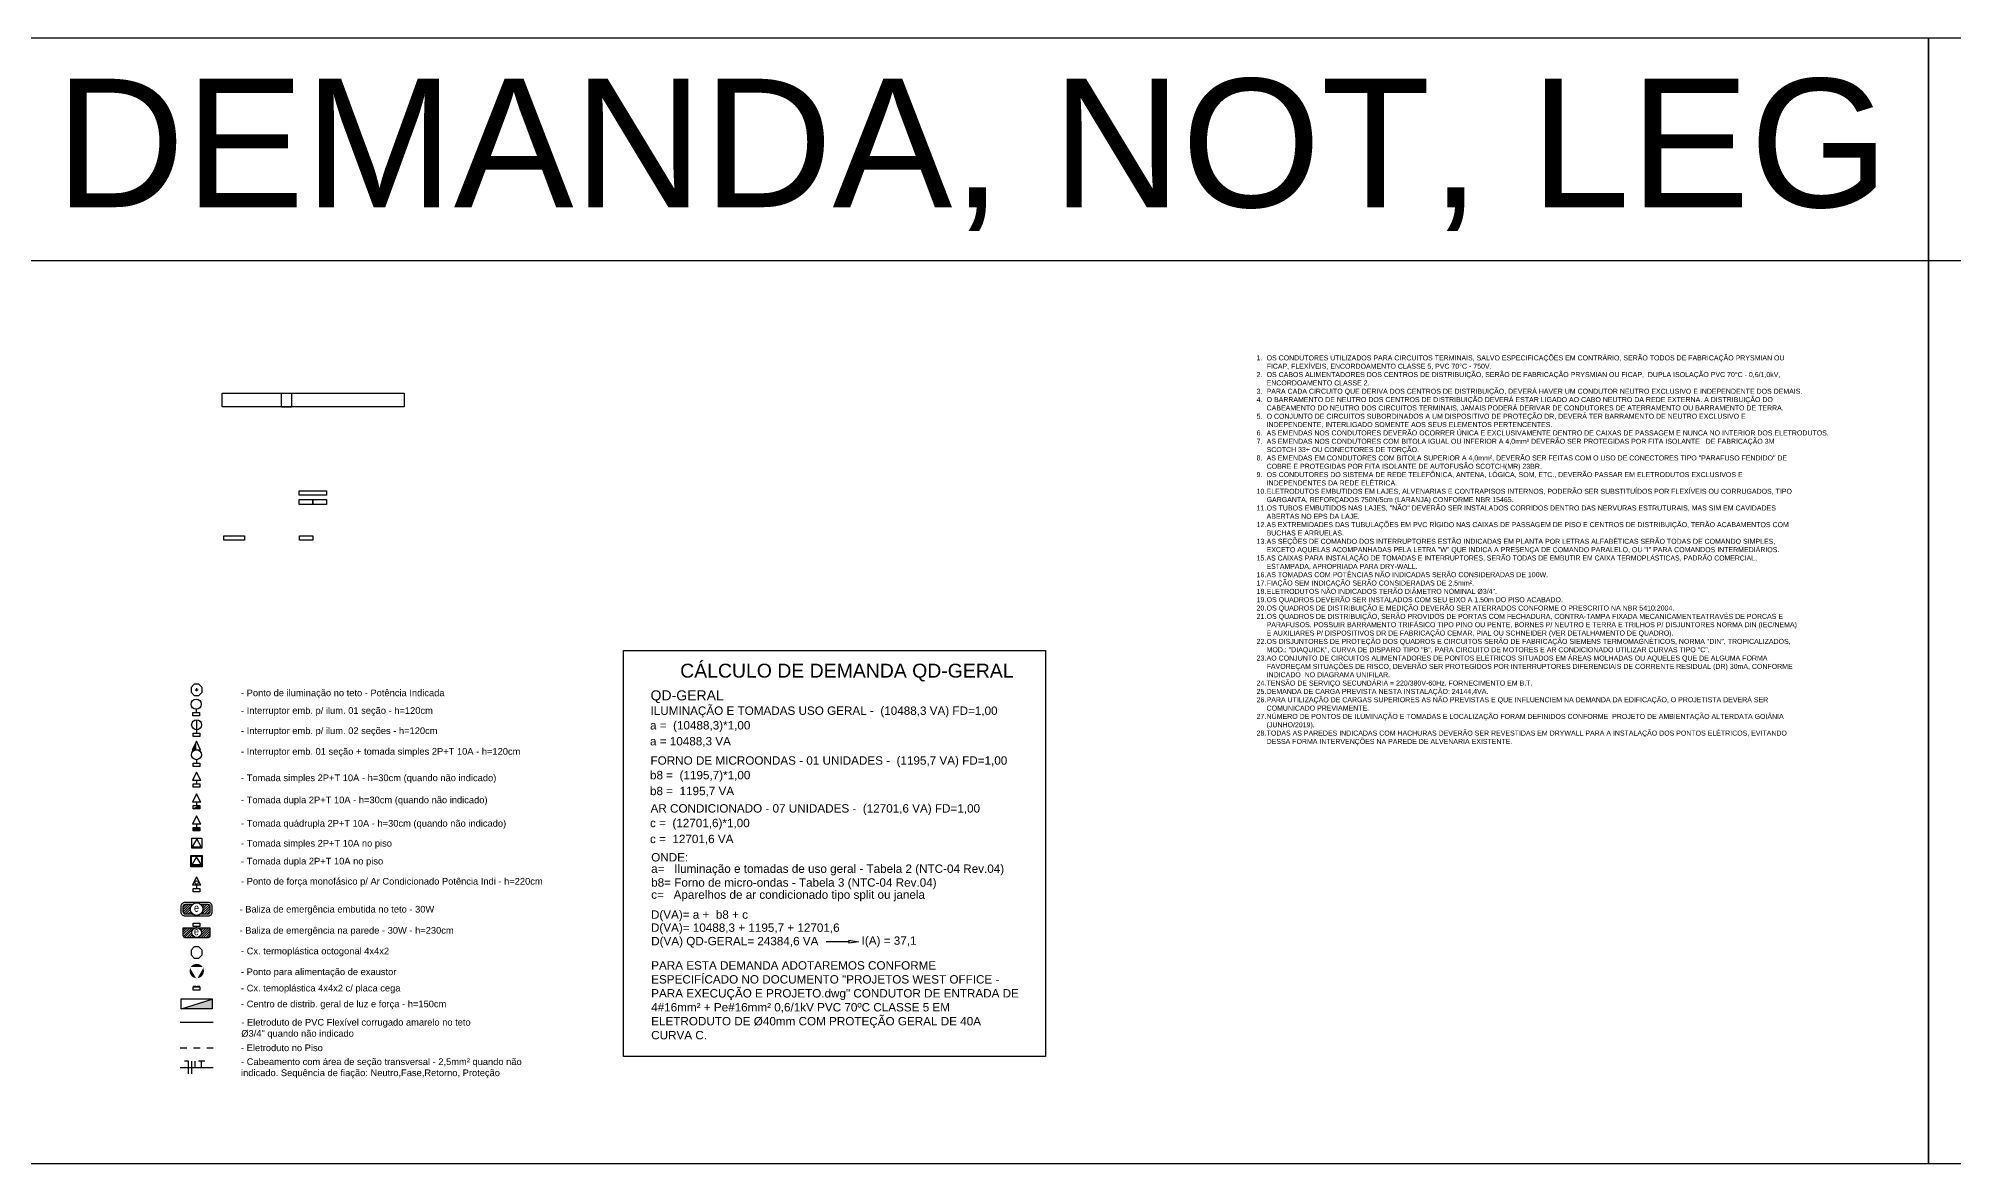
# Model space of a CAD drawing. Header units: millimetres. Extents: x 165 to 269, y 52 to 121.
# Drawn here: x 211.35 to 240.07, y 51.91 to 68.79 of the extents above; entities that cross this region are included whole.
import ezdxf
from ezdxf.enums import TextEntityAlignment as Align

# ---------------------------------------------------------------- set-up
doc = ezdxf.new("R2010")
doc.units = ezdxf.units.MM
for name, pattern in [('CONTINU', [0]), ('ELETRODUTO_PISO', [0.55, 0.4, -0.15]), ('ELETRODUTO_TETO', [1000, 1000, 0]), ('HIDDEN', [9.525, 6.35, -3.175])]:
    doc.linetypes.add(name, pattern=pattern)
for name, color, linetype in [('CAIXAS', 1, 'Continuous'), ('COMPONENTES', 10, 'Continuous'), ('ELETRODUTO_PISO', 86, 'HIDDEN'), ('ELETRODUTO_TETO', 2, 'Continuous'), ('FAM ARQUITETURA', 253, 'Continuous'), ('FIACAO', 1, 'Continuous'), ('INTERRUPTORES', 86, 'Continuous'), ('Layer1', 1, 'Continuous'), ('LEGENDA_TEXTO', 5, 'Continuous'), ('LINHA_DE_CHAMADA', 1, 'Continuous'), ('LUMINÁRIAS', 86, 'Continuous'), ('TEXTO', 7, 'Continuous'), ('TOMADAS ABNT', 10, 'Continuous')]:
    doc.layers.add(name, color=color, linetype=linetype)
doc.styles.add('FAM-ARIAL', font='arial.ttf')
doc.styles.add('Raag-arial', font='arial.ttf')
doc.styles.get("Standard").update_dxf_attribs({"font": 'arial.ttf'})

# ---------------------------------------------------------------- blocks, each defined once
blk = doc.blocks.new('*U29', base_point=(608.67, 153.293))
for p, q in [((608.67, 153.483), (608.544, 153.483)), ((608.67, 153.103), (608.67, 153.483))]:
    blk.add_line(p, q)
blk = doc.blocks.new('*U30', base_point=(576.818, 148.746))
blk.add_line((576.818, 148.556), (576.818, 148.936))
blk = doc.blocks.new('*U31', base_point=(665.55, 144.199))
blk.add_line((665.55, 144.199), (665.55, 144.389))
blk = doc.blocks.new('*U32', base_point=(635.972, 148.746))
at = {"linetype": 'Continuous'}
for p, q in [((636.064, 148.936), (635.881, 148.936)), ((635.972, 148.746), (635.972, 148.936))]:
    blk.add_line(p, q, dxfattribs=at)
blk = doc.blocks.new('*U33', base_point=(83.536, 28.929))
at = {"xscale": 0.5, "yscale": 0.5, "zscale": 0.5}
for name, p in [('*U29', (83.415, 28.929)), ('*U30', (83.465, 28.929)), ('*U31', (83.515, 28.929)), ('*U32', (83.611, 28.929))]:
    blk.add_blockref(name, p, dxfattribs=at)
blk = doc.blocks.new('Caixa octogonal 4x4x2 - Iluminação')
at = {"layer": 'LUMINÁRIAS'}
blk.add_lwpolyline([(-0.084, 0.035), (-0.084, -0.035), (-0.035, -0.084), (0.035, -0.084), (0.084, -0.035), (0.084, 0.035), (0.035, 0.084), (-0.035, 0.084)], close=True, dxfattribs=at)
for points in [[(-0.022, 0), (0.022, 0)], [(0, 0.022), (0, -0.022)]]:
    blk.add_lwpolyline(points, dxfattribs=at)
blk = doc.blocks.new('Interruptor simples 01 seção - h 120cm')
at = {"layer": 'INTERRUPTORES'}
blk.add_line((0, 0.05), (0, 0), dxfattribs=at)
blk.add_lwpolyline([(-0.05, 0), (0.05, 0), (0.05, -0.05), (-0.05, -0.05)], close=True, dxfattribs=at)
blk.add_circle((0, 0.125), 0.075, dxfattribs=at)
blk = doc.blocks.new('Interruptor simples 02 seções - h 120')
at = {"layer": 'INTERRUPTORES'}
for p, q in [((0, 0.175), (0, 0.025)), ((0, 0.025), (0, -0.025))]:
    blk.add_line(p, q, dxfattribs=at)
blk.add_lwpolyline([(-0.05, -0.025), (0.05, -0.025), (0.05, -0.075), (-0.05, -0.075)], close=True, dxfattribs=at)
blk.add_circle((0, 0.1), 0.075, dxfattribs=at)
blk = doc.blocks.new('Interruptor emb 01 seção e tomada simples 2P T - 10A')
at = {"layer": 'TOMADAS ABNT'}
blk.add_hatch(color=256, dxfattribs=at).paths.add_polyline_path([(-0.064, 0.175), (0, 0.175), (0, 0.303)])
at = {"layer": 'INTERRUPTORES'}
blk.add_line((0, 0.025), (0, -0.025), dxfattribs=at)
blk.add_lwpolyline([(-0.05, -0.025), (0.05, -0.025), (0.05, -0.075), (-0.05, -0.075)], close=True, dxfattribs=at)
blk.add_circle((0, 0.1), 0.075, dxfattribs=at)
at = {"layer": 'TOMADAS ABNT'}
for p, q in [((0, 0.303), (-0.064, 0.175)), ((0.064, 0.175), (0, 0.303)), ((-0.064, 0.175), (0.064, 0.175))]:
    blk.add_line(p, q, dxfattribs=at)
blk = doc.blocks.new('Tomada simples 10A - h 30cm')
at = {"layer": 'TOMADAS ABNT'}
for p, q in [((0, 0.178), (-0.064, 0.05)), ((0.064, 0.05), (-0.064, 0.05)), ((0.064, 0.05), (0, 0.178)), ((0, 0.05), (0, 0))]:
    blk.add_line(p, q, dxfattribs=at)
blk.add_lwpolyline([(-0.05, 0), (0.05, 0), (0.05, -0.05), (-0.05, -0.05)], close=True, dxfattribs=at)
blk = doc.blocks.new('Tomada dupla 10A - h 30cm')
at = {"layer": 'TOMADAS ABNT'}
blk.add_hatch(color=256, dxfattribs=at).paths.add_polyline_path([(0.05, -0.05), (0.05, 0), (-0.05, -0.05)])
for p, q in [((0, 0.178), (-0.064, 0.05)), ((0.064, 0.05), (-0.064, 0.05)), ((-0.05, -0.05), (0.05, 0)), ((0.064, 0.05), (0, 0.178)), ((0, 0.05), (0, 0))]:
    blk.add_line(p, q, dxfattribs=at)
blk.add_lwpolyline([(-0.05, 0), (0.05, 0), (0.05, -0.05), (-0.05, -0.05)], close=True, dxfattribs=at)
blk = doc.blocks.new('Tomada quadrupla 10A - h 30cm')
at = {"layer": 'TOMADAS ABNT'}
blk.add_hatch(color=256, dxfattribs=at).paths.add_polyline_path([(0.05, 0), (-0.05, 0), (-0.05, -0.05), (0.05, -0.05)])
for p, q in [((0, 0.178), (-0.064, 0.05)), ((0.064, 0.05), (-0.064, 0.05)), ((0.064, 0.05), (0, 0.178)), ((0, 0.05), (0, 0))]:
    blk.add_line(p, q, dxfattribs=at)
blk.add_lwpolyline([(-0.05, 0), (0.05, 0), (0.05, -0.05), (-0.05, -0.05)], close=True, dxfattribs=at)
blk = doc.blocks.new('Tomada simples no piso 10A - h 30cm')
at = {"layer": 'TOMADAS ABNT'}
for p, q in [((-0.075, -0.061), (-0.075, 0.089)), ((-0.075, 0.089), (0.075, 0.089)), ((0.075, 0.089), (0.075, -0.061)), ((0.075, -0.061), (-0.075, -0.061))]:
    blk.add_line(p, q, dxfattribs=at)
blk.add_lwpolyline([(0, 0.079), (-0.068, -0.039), (0.068, -0.039)], close=True, dxfattribs=at)
blk = doc.blocks.new('Tomada dupla 10A no piso')
at = {"layer": 'TOMADAS ABNT'}
for points in [[(-0.085, 0.085), (0.085, 0.085), (0.085, -0.085), (-0.085, -0.085)], [(-0.075, 0.075), (0.075, 0.075), (0.075, -0.075), (-0.075, -0.075)], [(0, 0.065), (-0.068, -0.053), (0.069, -0.053)]]:
    blk.add_lwpolyline(points, close=True, dxfattribs=at)
blk = doc.blocks.new('Ponto de força monofásico para AC - h 220cm')
at = {"layer": 'TOMADAS ABNT'}
for p, q in [((0, 0.178), (-0.064, 0.05)), ((0.064, 0.05), (-0.064, 0.05)), ((0.064, 0.05), (0, 0.178)), ((0, 0.05), (0, 0))]:
    blk.add_line(p, q, dxfattribs=at)
blk.add_lwpolyline([(-0.05, 0), (0.05, 0), (0.05, -0.05), (-0.05, -0.05)], close=True, dxfattribs=at)
blk.add_circle((0, 0.091), 0.0263, dxfattribs=at)
blk = doc.blocks.new('*U20', base_point=(69.201, 14.635))
for p, q in [((68.999, 14.666), (69.042, 14.709)), ((68.999, 14.631), (69.078, 14.709)), ((68.999, 14.595), (69.113, 14.709)), ((69.008, 14.568), (69.115, 14.676)), ((69.275, 14.694), (69.29, 14.709)), ((69.281, 14.559), (69.399, 14.677)), ((69.288, 14.672), (69.325, 14.709)), ((69.29, 14.603), (69.389, 14.702)), ((69.295, 14.644), (69.36, 14.709)), ((69.034, 14.559), (69.106, 14.631)), ((69.069, 14.559), (69.112, 14.602)), ((69.104, 14.559), (69.124, 14.579)), ((69.14, 14.559), (69.142, 14.561)), ((69.317, 14.559), (69.399, 14.642)), ((69.352, 14.559), (69.399, 14.606))]:
    blk.add_line(p, q)
blk = doc.blocks.new('Baliza de emergência embutida no teto')
at = {"layer": 'LUMINÁRIAS'}
blk.add_lwpolyline([(-0.171, 0.104), (0.169, 0.104, -0.414214), (0.229, 0.044), (0.229, -0.046, -0.414214), (0.169, -0.106), (-0.171, -0.106, -0.414214), (-0.231, -0.046), (-0.231, 0.044, -0.414214)], format="xyb", close=True, dxfattribs=at)
for points in [[(-0.057, -0.076), (-0.171, -0.076, -0.414214), (-0.201, -0.046), (-0.201, 0.044, -0.414214), (-0.171, 0.074), (-0.059, 0.074)], [(0.059, 0.074), (0.169, 0.074, -0.414214), (0.199, 0.044), (0.199, -0.046, -0.414214), (0.169, -0.076), (0.057, -0.076)]]:
    blk.add_lwpolyline(points, format="xyb", dxfattribs=at)
blk.add_circle((0, 0), 0.0949, dxfattribs=at)
blk.add_blockref('*U20', (0, 0), dxfattribs=at)
at = {"layer": 'LUMINÁRIAS', "width": 0.8}
blk.add_text('e', height=0.12, dxfattribs=at).set_placement((-0.002, -0.04), align=Align.CENTER)
blk = doc.blocks.new('*U19', base_point=(64.839, 19.136))
for p, q in [((64.639, 19.089), (64.666, 19.116)), ((64.639, 19.054), (64.701, 19.116)), ((64.639, 19.018), (64.737, 19.116)), ((64.641, 18.985), (64.772, 19.116)), ((64.659, 18.968), (64.79, 19.099)), ((64.693, 18.966), (64.767, 19.04)), ((64.728, 18.966), (64.774, 19.011)), ((64.764, 18.966), (64.788, 18.991)), ((64.794, 19.102), (64.807, 19.116)), ((64.799, 18.966), (64.809, 18.976)), ((64.834, 18.966), (64.838, 18.97)), ((64.842, 19.115), (64.843, 19.116)), ((64.87, 19.108), (64.878, 19.116)), ((64.87, 18.966), (65.02, 19.116)), ((64.891, 19.093), (64.914, 19.116)), ((64.905, 19.072), (64.949, 19.116)), ((64.905, 18.966), (65.039, 19.1)), ((64.912, 19.043), (64.984, 19.116)), ((64.94, 18.966), (65.039, 19.065)), ((64.976, 18.966), (65.039, 19.029)), ((65.011, 18.966), (65.039, 18.994))]:
    blk.add_line(p, q)
blk = doc.blocks.new('Baliza de emergência na parede - h 230cm')
at = {"layer": 'LUMINÁRIAS'}
blk.add_line((0, -0.02), (0, 0), dxfattribs=at)
blk.add_lwpolyline([(0.05, 0), (-0.05, 0), (-0.05, 0.05), (0.05, 0.05)], close=True, dxfattribs=at)
blk.add_lwpolyline([(-0.2, -0.02), (0.2, -0.02), (0.2, -0.14, -0.414214), (0.17, -0.17), (-0.17, -0.17, -0.414214), (-0.2, -0.14)], format="xyb", close=True, dxfattribs=at)
blk.add_circle((0, -0.093), 0.0725, dxfattribs=at)
blk.add_blockref('*U19', (0, 0), dxfattribs=at)
at = {"layer": 'LUMINÁRIAS', "width": 0.8}
blk.add_text('e', height=0.12, dxfattribs=at).set_placement((-0.002, -0.134), align=Align.CENTER)
blk = doc.blocks.new('Caixa termoplástica octogonal 4x4x2')
at = {"layer": 'CAIXAS'}
blk.add_lwpolyline([(-0.035, -0.084), (0.035, -0.084), (0.084, -0.035), (0.084, 0.035), (0.035, 0.084), (-0.035, 0.084), (-0.084, 0.035), (-0.084, -0.035), (-0.035, -0.084)], dxfattribs=at)
blk = doc.blocks.new('Quadro de distribuição geral de luz e força - h 150cm')
at = {"layer": 'COMPONENTES'}
blk.add_hatch(color=256, dxfattribs=at).paths.add_polyline_path([(-0.229, -0.123), (0.229, -0.123), (0.229, 0.025)])
at = {"layer": 'COMPONENTES', "linetype": 'Continuous'}
for p, q in [((-0.231, 0.027), (0.229, 0.027)), ((-0.231, -0.123), (-0.231, 0.027)), ((-0.23, -0.123), (0.23, 0.025)), ((0.229, 0.027), (0.229, -0.123)), ((0.229, -0.123), (-0.231, -0.123))]:
    blk.add_line(p, q, dxfattribs=at)
blk = doc.blocks.new('Caixa termoplasctica 4x2x2 com placa cega')
at = {"layer": 'CAIXAS'}
for p, q in [((-0.05, 0.01), (-0.01, 0.01)), ((-0.01, 0.01), (-0.01, 0)), ((0.01, 0.01), (0.05, 0.01)), ((0.01, 0.01), (0.01, 0))]:
    blk.add_line(p, q, dxfattribs=at)
blk.add_lwpolyline([(-0.05, 0), (0.05, 0), (0.05, -0.05), (-0.05, -0.05)], close=True, dxfattribs=at)
blk = doc.blocks.new('EXAUSTOR')
at = {"layer": 'LUMINÁRIAS', "linetype": 'CONTINU'}
h = blk.add_hatch(color=256, dxfattribs=at)
h.paths.add_polyline_path([(-0.103, 0.01, 1), (0.114, 0.01, 1)])
h.paths.add_polyline_path([(0.08, 0.073, -0.57735), (0.097, 0.044), (0.022, -0.087, -0.57735), (-0.012, -0.087), (-0.088, 0.044, -0.57735), (-0.071, 0.073)], flags=16)
blk = doc.blocks.new('*U165', base_point=(11847.9, -297.5))
at = {"linetype": 'ByBlock'}
for p, q in [((11882.9, -295), (11882.9, -300)), ((11882.9, -295), (11897.9, -297.5)), ((11897.9, -297.5), (11882.9, -300))]:
    blk.add_line(p, q, dxfattribs=at)
blk.add_lwpolyline([(11882.9, -297.5), (11847.9, -297.5)])

msp = doc.modelspace()

# ---------------------------------------------------------------- linework, layer by layer
at = {"layer": 'ELETRODUTO_PISO', "linetype": 'ELETRODUTO_PISO', "ltscale": 0.01}
msp.add_line((213.475, 53.652), (213.973, 53.652), dxfattribs=at)
at = {"layer": 'ELETRODUTO_TETO', "linetype": 'ELETRODUTO_TETO'}
msp.add_line((213.475, 54.035), (213.973, 54.035), dxfattribs=at)
at = {"layer": 'FAM ARQUITETURA'}
for points in [[(210.875, 65.455), (239.691, 65.455), (239.691, 68.788), (210.875, 68.788)], [(239.691, 65.455), (268.507, 65.455), (268.507, 68.788), (239.691, 68.788)], [(210.875, 65.455), (239.691, 65.455), (239.691, 51.914), (210.875, 51.914)], [(239.691, 65.455), (268.507, 65.455), (268.507, 51.914), (239.691, 51.914)]]:
    msp.add_lwpolyline(points, close=True, dxfattribs=at)
at = {"layer": 'LINHA_DE_CHAMADA', "linetype": 'Continuous'}
msp.add_line((213.475, 53.358), (213.973, 53.358), dxfattribs=at)
at = {"layer": 'LINHA_DE_CHAMADA'}
for points in [[(214.104, 63.469), (216.833, 63.469), (216.833, 63.261), (214.104, 63.261)], [(214.998, 63.469), (215.147, 63.469), (215.147, 63.259), (214.998, 63.259)], [(215.669, 61.936), (215.259, 61.936), (215.259, 62.002), (215.669, 62.002)], [(215.465, 61.797), (215.26, 61.797), (215.26, 61.874), (215.465, 61.874)], [(215.67, 61.797), (215.465, 61.797), (215.465, 61.874), (215.67, 61.874)], [(214.133, 61.328), (214.442, 61.328), (214.442, 61.265), (214.133, 61.265)], [(215.265, 61.33), (215.464, 61.33), (215.464, 61.261), (215.265, 61.261)], [(220.122, 59.61), (226.453, 59.61), (226.453, 53.524), (220.122, 53.524)]]:
    msp.add_lwpolyline(points, close=True, dxfattribs=at)

# ---------------------------------------------------------------- block references
for name, p in [('Caixa octogonal 4x4x2 - Iluminação', (213.724, 59.02)), ('Interruptor simples 01 seção - h 120cm', (213.717, 58.679)), ('Interruptor simples 02 seções - h 120', (213.724, 58.396)), ('Interruptor emb 01 seção e tomada simples 2P T - 10A', (213.72, 57.947)), ('Tomada simples 10A - h 30cm', (213.724, 57.608)), ('Tomada dupla 10A - h 30cm', (213.724, 57.284)), ('Tomada quadrupla 10A - h 30cm', (213.724, 56.954)), ('Tomada simples no piso 10A - h 30cm', (213.725, 56.705)), ('Tomada dupla 10A no piso', (213.724, 56.451)), ('Ponto de força monofásico para AC - h 220cm', (213.724, 56.039)), ('Baliza de emergência embutida no teto', (213.724, 55.731)), ('Baliza de emergência na parede - h 230cm', (213.723, 55.473)), ('Caixa termoplástica octogonal 4x4x2', (213.724, 55.08)), ('Caixa termoplasctica 4x2x2 com placa cega', (213.724, 54.567)), ('Quadro de distribuição geral de luz e força - h 150cm', (213.725, 54.358))]:
    msp.add_blockref(name, p)
at = {"layer": 'FIACAO'}
msp.add_blockref('*U33', (213.724, 53.358), dxfattribs=at)
at = {"layer": 'Layer1', "xscale": 0.009733499999993003, "yscale": 0.009733499999993003, "zscale": 0.009733499999993003}
msp.add_blockref('*U165', (223.161, 55.243), dxfattribs=at)
at = {"layer": 'LUMINÁRIAS'}
msp.add_blockref('EXAUSTOR', (213.72, 54.793), dxfattribs=at)

# ---------------------------------------------------------------- texts
at = {"color": 1, "insert": (229.616, 64.034), "char_height": 0.075, "attachment_point": 1, "style": 'FAM-ARIAL'}
msp.add_mtext_dynamic_manual_height_columns('\\pi-0.15,l0.15,t0.15,0.225;1.^IOS CONDUTORES UTILIZADOS PARA CIRCUITOS TERMINAIS, SALVO ESPECIFICAÇÕES EM CONTRÁRIO, SERÃO TODOS DE FABRICAÇÃO PRYSMIAN OU FICAP, FLEXÍVEIS, ENCORDOAMENTO CLASSE 5, PVC 70°C - 750V.\\P2.^IOS CABOS ALIMENTADORES DOS CENTROS DE DISTRIBUIÇÃO, SERÃO DE FABRICAÇÃO PRYSMIAN OU FICAP,  DUPLA ISOLAÇÃO PVC 70°C - 0,6/1,0kV,  ENCORDOAMENTO CLASSE 2.\\P3.^IPARA CADA CIRCUITO QUE DERIVA DOS CENTROS DE DISTRIBUIÇÃO, DEVERÁ HAVER UM CONDUTOR NEUTRO EXCLUSIVO E INDEPENDENTE DOS DEMAIS.\\P4.^IO BARRAMENTO DE NEUTRO DOS CENTROS DE DISTRIBUIÇÃO DEVERÁ ESTAR LIGADO AO CABO NEUTRO DA REDE EXTERNA. A DISTRIBUIÇÃO DO CABEAMENTO DO NEUTRO DOS CIRCUITOS TERMINAIS, JAMAIS PODERÁ DERIVAR DE CONDUTORES DE ATERRAMENTO OU BARRAMENTO DE TERRA.\\P5.^IO CONJUNTO DE CIRCUITOS SUBORDINADOS A UM DISPOSITIVO DE PROTEÇÃO DR, DEVERÁ TER BARRAMENTO DE NEUTRO EXCLUSIVO E INDEPENDENTE, INTERLIGADO SOMENTE AOS SEUS ELEMENTOS PERTENCENTES.\\P6.^IAS EMENDAS NOS CONDUTORES DEVERÃO OCORRER ÚNICA E EXCLUSIVAMENTE DENTRO DE CAIXAS DE PASSAGEM E NUNCA NO INTERIOR DOS ELETRODUTOS.\\P7.^IAS EMENDAS NOS CONDUTORES COM BITOLA IGUAL OU INFERIOR A 4,0mm² DEVERÃO SER PROTEGIDAS POR FITA ISOLANTE   DE FABRICAÇÃO 3M SCOTCH 33+ OU CONECTORES DE TORÇÃO.\\P8.^IAS EMENDAS EM CONDUTORES COM BITOLA SUPERIOR A 4,0mm², DEVERÃO SER FEITAS COM O USO DE CONECTORES TIPO "PARAFUSO FENDIDO" DE COBRE E PROTEGIDAS POR FITA ISOLANTE DE AUTOFUSÃO SCOTCH(MR) 23BR.\\P9.^IOS CONDUTORES DO SISTEMA DE REDE TELEFÔNICA, ANTENA, LÓGICA, SOM, ETC., DEVERÃO PASSAR EM ELETRODUTOS EXCLUSIVOS E INDEPENDENTES DA REDE ELÉTRICA.\\P10.^IELETRODUTOS EMBUTIDOS EM LAJES, ALVENARIAS E CONTRAPISOS INTERNOS, PODERÃO SER SUBSTITUÍDOS POR FLEXÍVEIS OU CORRUGADOS, TIPO GARGANTA, REFORÇADOS 750N/5cm (LARANJA) CONFORME NBR 15465.\\P11.^IOS TUBOS EMBUTIDOS NAS LAJES, "NÃO" DEVERÃO SER INSTALADOS CORRIDOS DENTRO DAS NERVURAS ESTRUTURAIS, MAS SIM EM CAVIDADES ABERTAS NO EPS DA LAJE.\\P12.^IAS EXTREMIDADES DAS TUBULAÇÕES EM PVC RÍGIDO NAS CAIXAS DE PASSAGEM DE PISO E CENTROS DE DISTRIBUIÇÃO, TERÃO ACABAMENTOS COM BUCHAS E ARRUELAS.\\P13.^IAS SEÇÕES DE COMANDO DOS INTERRUPTORES ESTÃO INDICADAS EM PLANTA POR LETRAS ALFABÉTICAS SERÃO TODAS DE COMANDO SIMPLES, EXCETO AQUELAS ACOMPANHADAS PELA LETRA "W" QUE INDICA A PRESENÇA DE COMANDO PARALELO, OU "I" PARA COMANDOS INTERMEDIÁRIOS.\\P{\\fArial Narrow|b0|i0|c0|p34;15.^IAS CAIXAS PARA INSTALAÇÃO DE TOMADAS E INTERRUPTORES, SERÃO TODAS DE EMBUTIR EM CAIXA TERMOPLÁSTICAS, PADRÃO COMERCIAL, ESTAMPADA, APROPRIADA PARA DRY-WALL.}\\P16.^IAS TOMADAS COM POTÊNCIAS NÃO INDICADAS SERÃO CONSIDERADAS DE 100W.\\P17.^IFIAÇÃO SEM INDICAÇÃO SERÃO CONSIDERADAS DE 2,5mm².\\P18.^IELETRODUTOS NÃO INDICADOS TERÃO DIÂMETRO NOMINAL Ø3/4".\\P19.^IOS QUADROS DEVERÃO SER INSTALADOS COM SEU EIXO A 1.50m DO PISO ACABADO.\\P20.^IOS QUADROS DE DISTRIBUIÇÃO E MEDIÇÃO DEVERÃO SER ATERRADOS CONFORME O PRESCRITO NA NBR 5410:2004.\\P21.^IOS QUADROS DE DISTRIBUIÇÃO, SERÃO PROVIDOS DE PORTAS COM FECHADURA, CONTRA-TAMPA FIXADA MECANICAMENTEATRAVÉS DE PORCAS E PARAFUSOS. POSSUIR BARRAMENTO TRIFÁSICO TIPO PINO OU PENTE, BORNES P/ NEUTRO E TERRA E TRILHOS P/ DISJUNTORES NORMA DIN (IEC/NEMA) E AUXILIARES P/ DISPOSITIVOS DR DE FABRICAÇÃO CEMAR, PIAL OU SCHNEIDER (VER DETALHAMENTO DE QUADRO).\\P22.^IOS DISJUNTORES DE PROTEÇÃO DOS QUADROS E CIRCUITOS SERÃO DE FABRICAÇÃO SIEMENS TERMOMAGNÉTICOS, NORMA "DIN", TROPICALIZADOS, MOD.: "DIAQUICK", CURVA DE DISPARO TIPO "B". PARA CIRCUITO DE MOTORES E AR CONDICIONADO UTILIZAR CURVAS TIPO "C".\\P23.^IAO CONJUNTO DE CIRCUITOS ALIMENTADORES DE PONTOS ELÉTRICOS SITUADOS EM ÁREAS MOLHADAS OU AQUELES QUE DE ALGUMA FORMA FAVOREÇAM SITUAÇÕES DE RISCO, DEVERÃO SER PROTEGIDOS POR INTERRUPTORES DIFERENCIAIS DE CORRENTE RESIDUAL (DR) 30mA, CONFORME  INDICADO  NO DIAGRAMA UNIFILAR.\\P24.^ITENSÃO DE SERVIÇO SECUNDÁRIA = 220/380V-60Hz. FORNECIMENTO EM B.T.\\P25.^IDEMANDA DE CARGA PREVISTA NESTA INSTALAÇÃO: 24144,4VA. \\P26.^IPARA UTILIZAÇÃO DE CARGAS SUPERIORES AS NÃO PREVISTAS E QUE INFLUENCIEM NA DEMANDA DA EDIFICAÇÃO, O PROJETISTA DEVERÁ SER COMUNICADO PREVIAMENTE.\\P27.^INÚMERO DE PONTOS DE ILUMINAÇÃO E TOMADAS E LOCALIZAÇÃO FORAM DEFINIDOS CONFORME  PROJETO DE AMBIENTAÇÃO ALTERDATA GOIÂNIA (JUNHO/2019).\\P28.^ITODAS AS PAREDES INDICADAS COM HACHURAS DEVERÃO SER REVESTIDAS EM DRYWALL PARA A INSTALAÇÃO DOS PONTOS ELÉTRICOS, EVITANDO DESSA FORMA INTERVENÇÕES NA PAREDE DE ALVENARIA EXISTENTE.', width=6.81041, gutter_width=37.5, heights=[10.502], dxfattribs=at)
at = {"layer": 'FAM ARQUITETURA'}
msp.add_text('DEMANDA, NOT, LEG', height=1.92542, dxfattribs=at).set_placement((211.604, 66.256))
at = {"layer": 'Layer1', "style": 'Raag-arial'}
for s, height, p in [('QD-GERAL', 0.1505, (220.529, 58.861)), ('ILUMINAÇÃO E TOMADAS USO GERAL -  (10488,3 VA) FD=1,00', 0.12541, (220.529, 58.644)), ('FORNO DE MICROONDAS - 01 UNIDADES -  (1195,7 VA) FD=1,00', 0.12541, (220.529, 57.897)), ('AR CONDICIONADO - 07 UNIDADES -  (12701,6 VA) FD=1,00', 0.12541, (220.529, 57.179)), ('a=   Iluminação e tomadas de uso geral - Tabela 2 (NTC-04 Rev.04)', 0.12541, (220.539, 56.275)), ('ONDE:', 0.1254, (220.539, 56.446)), ('c=   Aparelhos de ar condicionado tipo split ou janela', 0.12541, (220.539, 55.886)), ('b8= Forno de micro-ondas - Tabela 3 (NTC-04 Rev.04)', 0.12541, (220.539, 56.068)), ('D(VA)= a +  b8 + c', 0.12541, (220.535, 55.587)), ('D(VA)= 10488,3 + 1195,7 + 12701,6', 0.12541, (220.535, 55.391)), ('D(VA) QD-GERAL= 24384,6 VA  ', 0.12541, (220.539, 55.189)), ('I(A) = 37,1', 0.12541, (223.694, 55.197))]:
    msp.add_text(s, height=height, dxfattribs=at).set_placement(p)
at = {"layer": 'Layer1', "color": 3, "style": 'Raag-arial'}
for s, p in [('a =  (10488,3)*1,00', (220.521, 58.425)), ('a = 10488,3 VA', (220.521, 58.186)), ('b8 =  (1195,7)*1,00', (220.521, 57.678)), ('b8 =  1195,7 VA', (220.521, 57.44)), ('c =  (12701,6)*1,00', (220.521, 56.96)), ('c =  12701,6 VA', (220.521, 56.721))]:
    msp.add_text(s, height=0.12541, dxfattribs=at).set_placement(p)
at = {"layer": 'Layer1', "insert": (220.539, 54.95), "char_height": 0.125409, "attachment_point": 1, "style": 'Raag-arial'}
msp.add_mtext_dynamic_manual_height_columns('PARA ESTA DEMANDA ADOTAREMOS CONFORME ESPECIFÍCADO NO DOCUMENTO "PROJETOS WEST OFFICE - PARA EXECUÇÃO E PROJETO.dwg" CONDUTOR DE ENTRADA DE 4#16mm² + Pe#16mm² 0,6/1kV PVC 70ºC CLASSE 5 EM ELETRODUTO DE Ø40mm COM PROTEÇÃO GERAL DE 40A CURVA C.', width=5.58509, gutter_width=0.625, heights=[1.543], dxfattribs=at)
at = {"layer": 'LEGENDA_TEXTO', "color": 1, "style": 'FAM-ARIAL'}
for s, p in [('- Ponto de iluminação no teto - Potência Indicada', (214.389, 58.974)), ('- Interruptor emb. p/ ilum. 01 seção - h=120cm', (214.389, 58.709)), ('- Interruptor emb. p/ ilum. 02 seções - h=120cm', (214.389, 58.406)), ('- Tomada simples 2P+T 10A no piso', (214.389, 56.719)), ('- Tomada dupla 2P+T 10A no piso', (214.389, 56.451)), ('- Baliza de emergência embutida no teto - 30W', (214.367, 55.73)), ('- Baliza de emergência na parede - 30W - h=230cm', (214.367, 55.413)), ('- Cx. termoplástica octogonal 4x4x2', (214.389, 55.103)), ('- Ponto para alimentação de exaustor', (214.389, 54.792)), ('- Cx. temoplástica 4x4x2 c/ placa cega ', (214.389, 54.547)), ('- Centro de distrib. geral de luz e força - h=150cm', (214.389, 54.31)), ('- Eletroduto no Piso', (214.389, 53.652))]:
    msp.add_text(s, height=0.1, dxfattribs=at).set_placement(p, align=Align.MIDDLE_LEFT)
at = {"layer": 'LEGENDA_TEXTO', "color": 1, "char_height": 0.1, "attachment_point": 1, "style": 'FAM-ARIAL'}
for s, insert, width in [('- Interruptor emb. 01 seção + tomada simples 2P+T 10A - h=120cm', (214.389, 58.146), 4.36985), ('- Tomada simples 2P+T 10A - h=30cm (quando não indicado)', (214.389, 57.75), 4.21973), ('- Tomada dupla 2P+T 10A - h=30cm (quando não indicado)', (214.389, 57.419), 3.93259), ('- Tomada quádrupla 2P+T 10A - h=30cm (quando não indicado)', (214.389, 57.068), 4.09845), ('- Ponto de força monofásico p/ Ar Condicionado Potência Indi - h=220cm', (214.389, 56.199), 4.47514), ('- Eletroduto de PVC Flexível corrugado amarelo no teto\\P%%C3/4" quando não indicado', (214.393, 54.085), 3.45717), ('- Cabeamento com área de seção transversal - 2,5mm² quando não indicado. Sequência de fiação: Neutro,Fase,Retorno, Proteção', (214.389, 53.494), 4.52544)]:
    msp.add_mtext(s, dxfattribs=dict(at, insert=insert, width=width))
at = {"layer": 'TEXTO', "color": 3, "style": 'Raag-arial'}
msp.add_text('CÁLCULO DE DEMANDA QD-GERAL', height=0.20843, dxfattribs=at).set_placement((223.473, 59.305), align=Align.MIDDLE)

doc.saveas('drawing.dxf')
